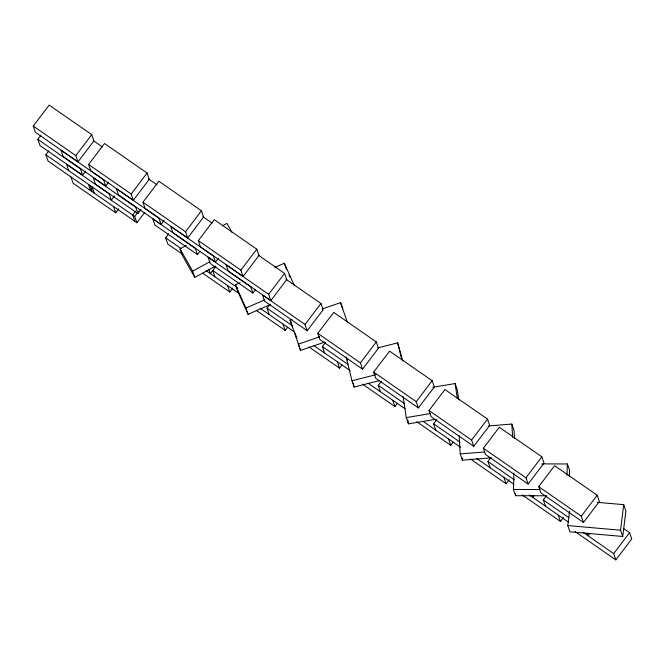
<?xml version="1.0" encoding="UTF-8"?>
<svg xmlns="http://www.w3.org/2000/svg" width="665" height="665" viewBox="0 0 665 665"><rect width="100%" height="100%" fill="white"/><g stroke="black" fill="none" stroke-linecap="round" stroke-linejoin="round"><path stroke-width="1" d="M546.231 495.799L515.575 495.708L513.405 489.448L513.937 473.039M515.575 495.708L515.641 493.654M567.004 475.242L567.378 463.962L541.825 463.887M569.34 476.381L569.539 470.221L567.378 463.962M597.311 502.349L623.712 504.66L625.881 510.928L622.731 536.464L569.938 531.834L567.777 525.574L569.539 511.277M622.731 536.464L620.561 530.205L623.712 504.66M33.25 126.059L49.168 105.103L91.745 134.646L93.915 140.905L77.988 161.869L35.42 132.318L33.25 126.059L75.818 155.61L77.988 161.869M85.644 171.105L82.585 175.136L40.008 145.585L37.847 139.326L40.906 135.294M144.854 212.235L136.899 222.717L48.038 161.046L45.868 154.787L48.936 150.756M75.818 155.61L91.745 134.646M88.603 164.479L104.521 143.515L147.098 173.058L149.268 179.317L133.341 200.281L90.773 170.739L88.603 164.479L131.171 194.022L133.341 200.281M91.837 188.985L90.615 190.589L88.445 184.33M105.76 186.034L103.59 179.774L61.022 150.232L63.192 156.491L105.76 186.034L108.212 182.809M114.388 196.117L111.321 200.148L109.16 193.889L66.583 164.346L68.753 170.606M70.972 177.015L73.142 183.274L115.71 212.817L118.777 208.785M131.171 194.022L147.098 173.058M135.751 211.013L132.692 215.044L134.862 221.304M142.958 202.202L158.877 181.237L201.453 210.78L203.615 217.039L187.696 238.004L145.12 208.461L142.958 202.202L185.527 231.744L187.696 238.004M136.899 222.717L134.729 216.457L139.018 210.813M137.938 213.548L135.768 207.289L93.2 177.738L95.361 184.006L137.938 213.548L140.997 209.517M161.113 224.446L158.943 218.187L116.375 188.644L118.545 194.903L161.113 224.446L164.18 220.414M182.268 254.113L167.796 244.072L165.627 237.812L168.686 233.781M185.527 231.744L201.453 210.78M198.311 240.614L214.23 219.65L256.806 249.192L258.968 255.46L243.049 276.416L200.473 246.873L198.311 240.614L240.88 270.156L243.049 276.416M197.488 254.604L195.319 248.344L152.75 218.793L154.92 225.061L197.488 254.604L199.941 251.378M215.468 262.168L213.299 255.909L170.73 226.366L172.892 232.625L215.468 262.168L218.527 258.136M215.876 266.357L210.364 273.614L208.818 269.142M240.88 270.156L256.806 249.192M202.609 273.124L229.857 292.035L232.916 288.003M252.841 293.016L250.672 286.756L208.103 257.214L210.273 263.473L252.841 293.016L255.294 289.79M284.578 273.365L286.74 279.624L270.821 300.588L268.652 294.321L284.578 273.365L258.178 255.044M269.217 314.462L267.047 308.194L270.115 304.171M256.258 310.356L285.21 330.447L287.654 327.222M320.946 303.514L323.115 309.774L307.197 330.738L305.027 324.478L320.946 303.514L286.041 279.292M317.812 333.348L333.73 312.384L376.299 341.935L378.468 348.194L362.55 369.15L319.973 339.607L317.812 333.348L360.38 362.891L362.55 369.15M324.57 352.874L322.4 346.615L325.468 342.583M308.909 346.897L339.557 368.169L342.01 364.944M360.38 362.891L376.299 341.935M373.663 372.109L389.582 351.153L432.159 380.696L434.328 386.955L418.401 407.919L375.833 378.368L373.663 372.109L416.24 401.66L418.401 407.919M380.422 391.635L378.26 385.376L381.319 381.344M362.558 384.129L394.91 406.581L397.362 403.364M416.24 401.66L432.159 380.696M429.016 410.529L444.935 389.565L487.512 419.108L489.681 425.367L473.754 446.331L431.186 416.789L429.016 410.529L471.593 440.072L473.754 446.331M435.775 430.056L433.613 423.788L436.672 419.756M416.714 421.71L450.77 445.351L453.222 442.125M471.593 440.072L487.512 419.108M483.372 448.243L499.29 427.287L541.867 456.83L544.028 463.089L528.11 484.054L485.541 454.511L483.372 448.243L525.94 477.794L528.11 484.054M490.13 467.769L487.96 461.51L491.028 457.478M470.363 458.941L506.123 483.763L509.182 479.731M525.94 477.794L541.867 456.83M538.725 486.664L554.643 465.7L597.22 495.242L599.381 501.51L583.463 522.466L540.894 492.923L538.725 486.664L581.293 516.206L583.463 522.466M533.929 495.708L532.707 497.32L532.083 495.525M545.483 506.19L543.313 499.93L546.381 495.899M522.158 494.893L560.479 521.485L563.538 517.453M581.293 516.206L597.22 495.242M589.897 533.313L588.06 535.732L587.129 533.047M629.58 532.682L631.75 538.941L615.832 559.897L613.662 553.637L629.58 532.682L623.62 528.542M215.518 266.108L194.795 277.396L182.227 255.144L180.065 248.885L186.366 245.451M222.409 225.834L226.915 223.382L231.935 232.276M194.795 277.396L192.626 271.137L209.741 261.81M270.647 304.395L248.095 314.337L237.621 291.062L235.452 284.803L240.148 282.733M274.919 267.405L284.312 263.265L294.371 285.609M248.095 314.337L245.925 308.078L264.72 299.79M324.819 342.051L300.547 350.413L290.073 320.031L292.01 319.358M322.118 308.992L340.571 302.633L342.741 308.893M319.74 336.789L298.377 344.154L300.547 350.413M377.762 347.895L397.67 342.849L402.749 361.012M346.157 356.964L351.985 380.762L375.875 374.703M351.985 380.762L354.154 387.022L379.033 380.713M432.832 387.263L455.093 383.564L457.262 389.823L458.784 399.931M403.081 396.357L406.273 417.578L430.554 413.539M406.273 417.578L408.435 423.838L435.758 419.299M488.359 425.957L511.834 424.054L514.003 430.313L514.477 438.493M459.166 435.517L460.238 453.921L484.735 451.926M460.238 453.921L462.408 460.18L490.986 457.852M513.405 489.448L539.972 489.531M567.777 525.574L620.561 530.205M93.125 140.498L102.485 146.998M148.478 178.91L156.99 184.82M202.825 216.632L212.193 223.132M268.652 294.321L226.083 264.778L228.245 271.037L270.821 300.588M305.027 324.478L262.459 294.936L264.62 301.195L307.197 330.738M37.847 139.326L80.415 168.868L82.585 175.136M165.627 237.812L180.947 248.444M237.388 287.613L212.692 270.48L214.862 276.74M267.047 308.194L292.592 325.925M322.4 346.615L347.945 364.337M378.26 385.376L404.653 403.697M433.613 423.788L460.005 442.109M487.96 461.51L514.361 479.831M543.313 499.93L568.858 517.653M45.868 154.787L134.729 216.457M206.108 270.663L239.558 293.872M260.048 308.236L293.905 331.594M313.556 345.368L350.114 370.596M368.053 383.19L405.118 408.776M423.056 421.361L460.471 447.188M476.647 458.418L513.97 484.32M529.298 494.951L568.475 522.141M582.947 532.183L613.662 553.637M574.959 531.535L615.832 559.897M180.065 248.885L192.626 271.137M289.001 275.111L289.832 276.973M235.452 284.803L245.925 308.078M558.309 515.225L560.479 521.485M503.954 477.503L506.123 483.763M448.601 439.091L450.77 445.351M392.749 400.322L394.91 406.581M346.531 357.762L347.463 360.447M337.396 361.91L339.557 368.169M284.312 263.265L286.482 269.525M295.127 333.256L296.989 338.626M290.073 320.031L292.243 326.291M283.041 324.188L285.21 330.447M227.688 285.775L229.857 292.035M113.54 206.557L115.71 212.817M92.152 186.907L94.322 193.166M90.124 185.493L92.285 191.753M340.571 302.633L347.396 322.4M397.67 342.849L401.801 359.707M353.182 383.057L354.154 387.022M455.093 383.564L457.37 398.717M407.828 419.798L408.435 423.838M511.834 424.054L512.607 437.337M462.283 458.135L462.408 460.18"/></g></svg>
